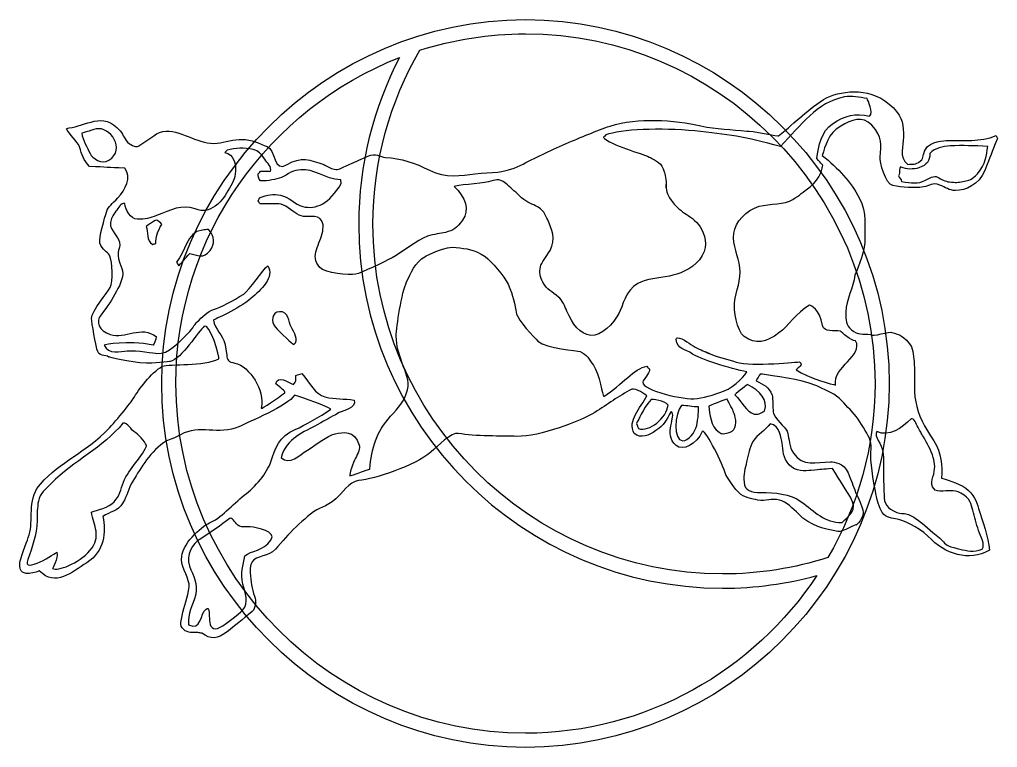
# Model space of a CAD drawing. Extents: x 2 to 170, y 576 to 776.
# Drawn here: x 145.08 to 164.18, y 588.89 to 603.09 of the extents above; entities that cross this region are included whole.
import ezdxf

# ---------------------------------------------------------------- set-up
doc = ezdxf.new("R2010")
doc.units = 0
doc.layers.get('0').update_dxf_attribs({"linetype": 'CONTINUOUS'})

msp = doc.modelspace()

# ---------------------------------------------------------------- linework, layer by layer
at = {"color": 7}
for points in [[(146.581602, 600.960678), (146.581602, 600.960678)], [(163.255308, 600.629605), (163.255308, 600.629605)], [(147.730242, 599.176221), (147.730242, 599.176221)], [(148.653924, 598.987139), (148.653924, 598.987139)], [(150.157808, 597.391765), (150.157808, 597.391765)], [(158.225037, 596.566904), (158.224999, 596.566999)], [(159.299575, 595.973689), (159.299575, 595.973689)], [(157.416732, 595.678228), (157.416732, 595.678228)], [(158.896938, 595.690067), (158.896938, 595.690067)], [(158.007447, 595.560047), (158.007447, 595.560047)], [(147.102647, 595.217362), (147.102647, 595.217362)], [(159.73771, 595.205523), (159.73771, 595.205523)], [(162.496841, 595.300121), (162.496841, 595.300064)], [(149.198552, 593.361967), (149.198609, 593.361967)]]:
    msp.add_lwpolyline(points, dxfattribs=at)
for points in [[(147.858387, 595.991625), (147.858387, 599.888053), (151.065295, 603.094982), (154.961738, 603.094982)], [(154.961738, 603.094982), (158.85822, 603.094982), (162.06509, 599.888053), (162.06509, 595.991625)], [(152.899304, 602.49578), (153.553115, 602.704693), (154.245285, 602.817476), (154.961738, 602.817476)], [(154.961738, 602.817476), (158.705981, 602.817476), (161.787623, 599.735867), (161.787623, 595.991625)], [(151.983502, 599.099337), (151.983502, 600.332095), (152.317549, 601.492996), (152.899304, 602.49578)], [(148.135853, 595.991625), (148.135853, 598.869847), (149.956812, 601.35653), (152.499963, 602.352839)], [(152.499963, 602.352839), (151.993939, 601.372445), (151.706036, 600.266844), (151.706036, 599.099337)], [(160.850852, 601.575279), (161.182399, 601.717081), (161.731062, 601.784856), (162.141086, 601.375703)], [(159.905235, 600.823858), (160.254663, 601.105757), (160.464885, 601.342611), (160.850852, 601.575279)], [(161.194238, 601.586985), (160.640101, 601.475813), (160.347594, 601.033246), (159.939009, 600.617936)], [(161.632392, 601.551525), (161.493298, 601.57884), (161.323614, 601.608882), (161.194238, 601.586985)], [(161.679747, 601.208822), (161.770424, 601.273547), (161.64423, 601.521994), (161.632392, 601.551525)], [(146.048737, 600.984318), (146.367289, 601.000816), (146.710485, 601.323953), (147.047146, 600.920785)], [(162.141086, 601.375703), (162.344223, 601.172964), (162.342386, 601.027544), (162.342386, 600.796998)], [(156.617028, 601.016292), (156.890383, 601.107196), (157.199597, 601.126252), (157.505022, 601.126252)], [(157.505022, 601.126252), (157.802283, 601.126252), (158.145479, 601.073971), (158.385573, 601.020706)], [(160.9578, 601.060314), (161.203652, 601.223862), (161.402357, 601.271161), (161.679747, 601.208822)], [(161.725928, 601.03173), (161.537472, 601.22587), (161.331115, 601.138205), (161.117938, 601.014095)], [(146.001381, 600.960678), (146.025059, 600.972517), (146.025059, 600.972517), (146.048737, 600.984318)], [(146.252745, 600.60945), (146.213251, 600.727631), (146.049873, 600.851059), (146.001381, 600.960678)], [(146.581602, 600.960678), (146.439535, 600.919346), (146.439535, 600.919346), (146.29743, 600.877976)], [(146.824707, 600.348028), (147.173207, 600.56397), (146.843043, 601.017145), (146.581602, 600.960678)], [(155.745816, 600.670425), (156.058098, 600.800275), (156.344297, 600.92554), (156.617028, 601.016292)], [(158.267884, 600.920274), (157.606231, 600.98428), (156.821604, 600.955241), (156.528624, 600.842459)], [(158.385573, 601.020706), (158.699143, 600.951169), (158.980133, 600.954218), (159.287736, 600.913512)], [(159.287736, 600.913512), (159.328443, 600.943346), (159.939388, 600.804972), (159.905235, 600.823858)], [(160.649515, 600.381594), (160.682702, 600.627407), (160.742957, 600.917357), (160.9578, 601.060314)], [(161.117938, 601.014095), (160.863809, 600.866175), (160.818575, 600.628336), (160.756103, 600.440807)], [(161.886199, 600.41408), (161.905293, 600.642789), (161.944409, 600.806639), (161.725928, 601.03173)], [(146.29743, 600.877976), (146.320596, 600.730302), (146.401347, 600.604014), (146.460371, 600.479279)], [(147.047146, 600.920785), (147.116229, 600.838083), (147.126287, 600.757162), (147.227363, 600.671543)], [(147.468517, 600.669706), (147.640873, 600.760515), (147.765418, 600.919175), (147.943627, 600.919175)], [(147.943627, 600.919175), (148.280383, 600.919175), (148.597912, 600.644588), (148.939119, 600.682435)], [(148.939119, 600.682435), (149.092002, 600.699369), (149.271253, 600.757086), (149.43016, 600.757086)], [(149.43016, 600.757086), (149.616495, 600.757086), (149.751591, 600.67446), (149.920954, 600.617974)], [(156.528624, 600.842459), (156.507371, 600.811451), (156.456587, 600.800502), (156.504946, 600.771558)], [(156.504946, 600.771558), (156.727821, 600.606363), (157.31505, 600.457836), (157.401162, 600.400555)], [(159.939009, 600.617936), (159.259096, 600.80698), (158.898624, 600.859261), (158.267884, 600.920274)], [(162.342386, 600.796998), (162.342386, 600.631385), (162.247523, 600.41891), (162.42577, 600.263526)], [(162.77139, 600.560465), (162.863904, 600.72443), (163.142848, 600.72962), (163.215624, 600.733655)], [(163.215624, 600.733655), (163.531885, 600.751176), (163.828199, 600.693516), (164.15465, 600.830772)], [(164.178327, 600.771672), (164.054066, 600.460337), (164.054066, 600.460337), (163.929786, 600.148964)], [(164.15465, 600.830772), (164.166489, 600.801241), (164.166489, 600.801241), (164.178327, 600.771672)], [(146.451374, 600.22801), (146.327264, 600.353408), (146.304723, 600.453896), (146.252745, 600.60945)], [(147.227363, 600.671543), (147.253446, 600.649475), (147.318759, 600.621554), (147.347703, 600.618315)], [(147.347703, 600.618315), (147.420593, 600.610265), (147.403886, 600.635685), (147.468517, 600.669706)], [(149.139453, 600.546979), (149.115775, 600.523339), (149.115775, 600.523339), (149.092097, 600.499718)], [(149.642199, 600.55878), (149.475773, 600.600282), (149.294703, 600.590735), (149.139453, 600.546979)], [(149.870226, 600.367614), (149.794609, 600.476286), (149.757274, 600.530082), (149.642199, 600.55878)], [(149.920954, 600.617974), (150.07664, 600.566091), (150.040347, 600.096683), (150.311752, 600.263451)], [(154.859166, 600.24752), (155.152392, 600.393849), (155.423418, 600.536371), (155.745816, 600.670425)], [(162.677456, 600.336), (162.746311, 600.390572), (162.719451, 600.468406), (162.77139, 600.560465)], [(163.255308, 600.629605), (163.107331, 600.616667), (162.965056, 600.594524), (162.857407, 600.4807)], [(163.988886, 600.617179), (163.719962, 600.634454), (163.506009, 600.638356), (163.255308, 600.629605)], [(163.787037, 600.085014), (163.955585, 600.287981), (163.96356, 600.437341), (163.988886, 600.617179)], [(146.460371, 600.479279), (146.504261, 600.3865), (146.68819, 600.263451), (146.824707, 600.348028)], [(149.092097, 600.499718), (149.270363, 600.457533), (149.300576, 600.280631), (149.300576, 600.187568)], [(149.980224, 600.133374), (150.01701, 600.219277), (149.920423, 600.295444), (149.870226, 600.367614)], [(150.311752, 600.263451), (150.583157, 600.430218), (150.751705, 600.360075), (151.021538, 600.262882)], [(151.448004, 600.232329), (151.667336, 600.330658), (151.667336, 600.330658), (151.886669, 600.428968)], [(151.886669, 600.428968), (152.043985, 600.49949), (152.112972, 600.412053), (152.230092, 600.405347)], [(152.230092, 600.405347), (152.534589, 600.387901), (152.80357, 600.295444), (153.089503, 600.152771)], [(157.401162, 600.400555), (157.504511, 600.331813), (157.631519, 600.308135), (157.673059, 600.121592)], [(160.767942, 600.251612), (160.708747, 600.316584), (160.708747, 600.316584), (160.649515, 600.381594)], [(160.756103, 600.440807), (161.06956, 600.195334), (161.313896, 599.928646), (161.479376, 599.615701)], [(162.136161, 599.856078), (161.987616, 599.889019), (161.877959, 600.315049), (161.886199, 600.41408)], [(162.857407, 600.4807), (162.858354, 600.33456), (162.8056, 600.256537), (162.645292, 600.203233)], [(147.138164, 600.19255), (146.794759, 600.21028), (146.794759, 600.21028), (146.451374, 600.22801)], [(147.003408, 599.612727), (147.148487, 599.77563), (147.279341, 600.017466), (147.138164, 600.19255)], [(149.300576, 600.187568), (149.300576, 600.040273), (149.264888, 599.925918), (149.183399, 599.80393)], [(150.573307, 600.161939), (150.505853, 600.152563), (150.454292, 600.148282), (150.378599, 600.114678)], [(151.353842, 599.967932), (151.044875, 599.977025), (150.823553, 600.196603), (150.573307, 600.161939)], [(151.021538, 600.262882), (151.090165, 600.238163), (151.15796, 600.189405), (151.22977, 600.173475)], [(151.22977, 600.173475), (151.302527, 600.157317), (151.363294, 600.197115), (151.448004, 600.232329)], [(153.975376, 600.083442), (154.307037, 600.120228), (154.535537, 600.086037), (154.859166, 600.24752)], [(160.521314, 599.83043), (160.732425, 599.991591), (160.762013, 600.216152), (160.767942, 600.251612)], [(162.298478, 600.217156), (162.255668, 600.237386), (162.279251, 600.102214), (162.248148, 600.046372)], [(162.645292, 600.203233), (162.533513, 600.166031), (162.40069, 600.168872), (162.298478, 600.217156)], [(162.42577, 600.263526), (162.534441, 600.287848), (162.565412, 600.247198), (162.677456, 600.336)], [(149.790726, 599.944292), (149.738142, 599.994508), (149.747784, 600.040027), (149.74337, 600.086075)], [(149.74337, 600.086075), (149.767048, 600.109715), (149.767048, 600.109715), (149.790726, 600.133374)], [(149.790726, 600.133374), (149.885475, 600.133374), (149.885475, 600.133374), (149.980224, 600.133374)], [(150.195958, 600.009264), (150.083876, 599.977309), (149.949424, 599.942644), (149.790726, 599.944292)], [(150.378599, 600.114678), (150.326773, 600.09172), (150.249508, 600.024532), (150.195958, 600.009264)], [(153.089503, 600.152771), (153.404305, 599.995683), (153.709995, 600.054025), (153.975376, 600.083442)], [(154.576869, 599.894247), (154.43234, 600.017258), (154.378013, 599.95615), (154.237613, 599.928911)], [(157.673059, 600.121592), (157.678458, 600.097422), (157.71155, 599.946054), (157.71155, 599.8521)], [(162.248148, 600.046372), (162.25438, 600.009151), (162.301736, 599.97371), (162.307968, 599.936469)], [(162.77033, 599.959711), (162.894572, 600.025157), (162.964507, 600.054347), (163.033798, 600.008223)], [(163.033798, 600.008223), (163.11362, 599.955127), (163.183934, 599.929025), (163.278759, 599.921145)], [(163.929786, 600.148964), (163.820015, 599.867273), (163.547247, 599.757541), (163.361385, 599.757541)], [(163.536544, 599.940068), (163.60521, 599.953385), (163.691435, 599.969845), (163.787037, 600.085014)], [(149.183399, 599.80393), (149.093196, 599.66891), (149.055803, 599.560181), (148.901898, 599.453517)], [(150.611722, 599.445845), (150.875398, 599.380059), (151.138108, 599.504566), (151.365681, 599.897031)], [(151.365681, 599.897031), (151.359771, 599.932453), (151.359771, 599.932453), (151.353842, 599.967932)], [(154.237613, 599.928911), (154.079464, 599.898225), (153.591871, 599.855718), (153.568193, 599.837969)], [(153.568193, 599.837969), (153.79355, 599.631328), (153.878108, 599.373334), (153.734431, 599.182131)], [(154.842383, 599.65529), (154.742027, 599.752388), (154.66497, 599.819217), (154.576869, 599.894247)], [(157.71155, 599.8521), (157.71155, 599.726494), (157.71155, 599.946054), (157.71155, 599.8521)], [(157.71155, 599.8521), (157.71155, 599.726494), (157.730909, 599.66336), (157.844714, 599.519209)], [(160.183251, 599.582476), (160.320109, 599.67355), (160.370855, 599.715508), (160.521314, 599.83043)], [(162.734699, 599.828536), (162.539916, 599.801506), (162.330774, 599.81289), (162.136161, 599.856078)], [(162.307968, 599.936469), (162.497144, 599.901786), (162.619776, 599.8804), (162.77033, 599.959711)], [(163.054426, 599.866004), (162.90302, 599.924782), (162.857028, 599.845471), (162.734699, 599.828536)], [(163.361385, 599.757541), (163.235874, 599.757541), (163.161601, 599.824426), (163.054426, 599.866004)], [(163.278759, 599.921145), (163.39067, 599.911844), (163.430051, 599.91944), (163.536544, 599.940068)], [(146.781083, 599.33759), (146.819233, 599.462193), (146.891914, 599.487556), (147.003408, 599.612727)], [(149.74337, 599.55429), (149.755209, 599.583859), (149.755209, 599.583859), (149.767048, 599.613409)], [(149.767048, 599.613409), (149.919704, 599.686261), (150.042525, 599.689197), (150.180596, 599.666239)], [(150.180596, 599.666239), (150.334123, 599.640686), (150.463877, 599.482745), (150.611722, 599.445845)], [(155.15923, 599.462571), (155.067057, 599.506025), (154.961947, 599.539553), (154.842383, 599.65529)], [(161.479376, 599.615701), (161.640082, 599.311829), (161.571454, 599.061355), (161.588768, 598.75002)], [(147.138202, 599.507029), (147.066751, 599.524626), (147.007936, 599.412734), (146.965069, 599.35354)], [(147.384963, 599.198611), (147.241835, 599.206548), (147.155307, 599.374035), (147.138202, 599.507029)], [(148.51377, 599.397713), (148.251325, 599.499566), (148.035554, 599.375816), (147.759716, 599.268754)], [(148.901898, 599.453517), (148.781046, 599.369754), (148.67298, 599.335923), (148.51377, 599.397713)], [(149.778887, 599.495228), (149.761138, 599.524759), (149.761138, 599.524759), (149.74337, 599.55429)], [(150.148394, 599.496554), (149.963669, 599.495986), (149.963669, 599.495986), (149.778887, 599.495228)], [(150.497367, 599.302036), (150.408547, 599.358692), (150.253864, 599.496554), (150.148394, 599.496554)], [(155.396672, 599.184158), (155.352631, 599.283037), (155.315163, 599.389113), (155.15923, 599.462571)], [(157.844714, 599.519209), (157.897715, 599.452077), (158.009569, 599.349562), (158.099696, 599.294572)], [(159.031485, 598.923152), (159.055163, 599.135874), (159.270518, 599.379529), (159.527185, 599.450695)], [(159.527185, 599.450695), (159.741953, 599.510211), (160.0187, 599.473009), (160.183251, 599.582476)], [(146.652692, 598.728161), (146.621419, 598.830297), (146.75231, 599.243599), (146.781083, 599.33759)], [(146.965069, 599.35354), (146.904018, 599.269133), (146.868577, 599.20829), (146.857837, 599.131271)], [(147.759716, 599.268754), (147.632557, 599.21941), (147.539285, 599.190049), (147.384963, 599.198611)], [(150.844541, 599.252142), (150.710619, 599.255873), (150.62178, 599.222724), (150.497367, 599.302036)], [(151.000398, 599.128184), (150.97494, 599.191792), (150.932547, 599.249717), (150.844541, 599.252142)], [(158.099696, 599.294572), (158.202666, 599.231779), (158.339316, 599.134435), (158.400916, 599.004282)], [(146.857837, 599.131271), (146.834879, 598.96617), (147.049684, 598.854051), (147.040384, 598.687075)], [(147.552621, 599.058078), (147.600639, 598.956718), (147.547298, 598.77743), (147.682887, 598.703517)], [(147.730242, 599.176221), (147.64146, 599.117159), (147.64146, 599.117159), (147.552621, 599.058078)], [(147.860508, 599.093519), (147.848669, 599.12305), (147.768847, 599.202702), (147.730242, 599.176221)], [(147.742119, 598.727157), (147.741949, 598.844902), (147.775931, 598.969012), (147.860508, 599.093519)], [(151.002103, 598.962666), (151.010646, 599.013924), (151.020401, 599.078252), (151.000398, 599.128184)], [(151.706036, 599.099337), (151.706036, 595.202856), (154.912943, 591.99598), (158.809387, 591.99598)], [(158.809387, 592.273451), (155.065144, 592.273451), (151.983502, 595.355052), (151.983502, 599.099337)], [(153.734431, 599.182131), (153.610226, 599.016898), (153.561564, 598.984942), (153.39883, 598.939841)], [(155.441527, 598.58831), (155.569558, 598.807358), (155.470603, 599.018129), (155.396672, 599.184158)], [(148.653924, 598.987139), (148.328629, 598.940845), (148.336395, 598.562795), (148.144718, 598.360813)], [(148.772313, 598.998978), (148.713119, 598.993068), (148.713119, 598.993068), (148.653924, 598.987139)], [(148.802488, 598.587249), (148.900117, 598.722137), (148.902845, 598.858446), (148.772313, 598.998978)], [(150.944916, 598.258468), (150.739033, 598.483805), (150.961377, 598.718841), (151.002103, 598.962666)], [(153.050198, 598.866686), (152.825221, 598.785632), (152.572019, 598.557074), (152.357081, 598.443837)], [(153.39883, 598.939841), (153.305275, 598.913909), (153.17588, 598.911995), (153.050198, 598.866686)], [(158.400916, 599.004282), (158.491763, 598.812283), (158.532034, 598.630021), (158.359546, 598.404949)], [(159.149571, 598.249736), (159.116384, 598.487954), (159.00436, 598.679668), (159.031485, 598.923152)], [(146.836584, 598.497917), (146.807735, 598.557169), (146.691372, 598.601854), (146.652692, 598.728161)], [(147.040384, 598.687075), (147.03616, 598.611382), (146.948741, 598.53798), (147.079727, 598.239033)], [(147.682887, 598.703517), (147.712493, 598.715356), (147.712493, 598.715356), (147.742119, 598.727157)], [(152.999831, 598.467098), (153.023508, 598.490738), (153.429517, 598.679271), (153.610605, 598.649152)], [(153.610605, 598.649152), (153.804062, 598.616988), (153.973918, 598.619318), (154.172736, 598.467572)], [(161.588768, 598.75002), (161.5957, 598.625721), (161.466609, 598.272258), (161.395537, 598.106816)], [(146.852666, 597.864867), (146.907276, 597.980282), (146.904643, 598.358067), (146.836584, 598.497917)], [(148.192093, 598.289912), (148.298643, 598.408093), (148.298643, 598.408093), (148.405231, 598.526274)], [(148.405231, 598.526274), (148.554894, 598.501157), (148.678038, 598.415272), (148.802488, 598.587249)], [(152.357081, 598.443837), (152.213234, 598.368087), (151.755683, 598.146273), (151.641537, 598.12413)], [(152.640382, 597.973898), (152.716966, 598.135741), (152.802168, 598.360056), (152.999831, 598.467098)], [(154.172736, 598.467572), (154.2991, 598.371156), (154.548721, 598.097042), (154.62396, 597.928115)], [(155.254908, 598.273243), (155.270365, 598.352687), (155.362348, 598.452816), (155.441527, 598.58831)], [(148.144718, 598.360813), (148.168415, 598.325353), (148.168415, 598.325353), (148.192093, 598.289912)], [(149.460922, 597.737328), (149.579728, 597.809783), (149.826697, 598.213404), (149.932831, 598.289818)], [(149.932831, 598.289818), (150.071488, 598.068837), (149.787013, 597.811127), (149.606039, 597.655611)], [(151.641537, 598.12413), (151.525743, 598.101645), (151.052357, 598.140893), (150.944916, 598.258468)], [(155.304252, 597.96742), (155.244546, 598.07469), (155.230586, 598.148357), (155.254908, 598.273243)], [(158.359546, 598.404949), (158.210868, 598.210904), (157.940013, 598.12519), (157.775954, 598.088783)], [(147.079727, 598.239033), (147.136629, 598.109089), (147.048586, 597.922053), (146.978727, 597.79658)], [(157.775954, 598.088783), (157.544498, 598.03745), (157.343407, 598.049573), (157.153548, 597.943667)], [(159.043192, 597.565844), (159.07026, 597.809101), (159.18255, 598.012579), (159.149571, 598.249736)], [(161.395537, 598.106816), (161.368639, 597.857044), (161.220454, 597.635116), (161.220454, 597.386915)], [(152.438723, 596.917185), (152.438723, 597.090904), (152.549061, 597.780839), (152.640382, 597.973898)], [(154.62396, 597.928115), (154.723729, 597.704066), (154.750494, 597.54783), (154.789799, 597.346095)], [(155.609318, 597.679479), (155.473521, 597.784873), (155.386841, 597.819045), (155.304252, 597.96742)], [(157.153548, 597.943667), (156.909212, 597.807415), (156.860474, 597.499906), (156.786409, 597.359866)], [(146.489183, 597.263147), (146.493426, 597.415745), (146.80192, 597.757635), (146.852666, 597.864867)], [(146.978727, 597.79658), (146.880075, 597.619375), (146.820294, 597.515628), (146.674286, 597.334729)], [(148.873314, 597.434025), (149.018052, 597.474126), (149.241381, 597.603425), (149.460922, 597.737328)], [(155.770005, 597.406331), (155.731704, 597.49231), (155.681545, 597.623429), (155.609318, 597.679479)], [(149.606039, 597.655611), (149.350261, 597.435805), (148.890778, 597.249868), (148.867101, 597.226228)], [(159.229489, 596.911085), (159.08852, 597.012711), (159.030083, 597.448175), (159.043192, 597.565844)], [(160.50741, 597.521746), (160.254171, 597.372898), (160.092536, 597.112574), (159.912623, 596.977933)], [(160.763396, 597.122746), (160.696909, 597.462647), (160.548856, 597.504016), (160.50741, 597.521746)], [(146.674286, 597.334729), (146.558909, 597.191848), (146.631212, 597.024929), (146.854238, 596.950751)], [(148.554553, 597.197682), (148.642351, 597.282278), (148.749943, 597.399815), (148.873314, 597.434025)], [(150.157808, 597.391765), (150.003826, 597.386726), (149.991381, 597.190844), (150.075542, 597.096341)], [(150.384225, 597.098595), (150.339086, 597.175785), (150.332645, 597.41745), (150.157808, 597.391765)], [(154.789799, 597.346095), (154.809783, 597.243503), (155.134132, 596.88146), (155.206113, 596.818609)], [(156.238466, 596.931543), (156.011576, 596.956698), (155.885761, 597.146424), (155.770005, 597.406331)], [(156.786409, 597.359866), (156.684064, 597.166276), (156.4456, 596.908585), (156.238466, 596.931543)], [(161.220454, 597.386915), (161.220454, 597.219049), (161.208274, 597.143147), (161.330319, 597.038283)], [(146.591319, 596.661957), (146.579784, 596.708081), (146.487156, 597.190219), (146.489183, 597.263147)], [(146.854238, 596.950751), (147.141895, 596.855054), (147.459046, 597.135627), (147.753996, 596.907164)], [(148.689441, 597.108142), (148.583705, 597.026084), (148.238047, 596.458157), (148.024927, 596.422716)], [(148.330883, 596.926523), (148.444688, 597.027467), (148.496571, 597.141783), (148.554553, 597.197682)], [(148.973613, 596.469996), (148.99731, 596.493636), (148.796029, 597.190882), (148.689441, 597.108142)], [(148.867101, 597.226228), (148.890741, 597.056752), (149.061827, 596.927319), (149.091661, 596.774152)], [(161.111347, 597.013563), (160.99542, 597.034608), (160.790597, 596.983559), (160.763396, 597.122746)], [(147.765835, 596.576281), (147.991627, 596.557017), (148.194423, 596.805463), (148.330883, 596.926523)], [(150.075542, 597.096341), (150.187396, 596.970754), (150.406463, 596.759547), (150.44198, 596.753618)], [(150.44198, 596.753618), (150.539324, 596.835051), (150.448345, 596.988862), (150.384225, 597.098595)], [(152.550671, 596.405687), (152.49178, 596.582001), (152.438723, 596.722117), (152.438723, 596.917185)], [(157.902242, 596.848159), (157.890403, 596.954539), (158.115948, 596.806183), (158.19435, 596.751876)], [(159.912623, 596.977933), (159.668495, 596.795197), (159.459978, 596.744962), (159.229489, 596.911085)], [(161.407376, 596.824481), (161.318177, 596.814461), (161.140972, 596.995871), (161.111347, 597.013563)], [(161.330319, 597.038283), (161.447439, 596.937643), (161.554444, 596.960714), (161.703425, 596.948705)], [(161.703425, 596.948705), (161.717859, 596.895288), (162.094204, 597.013677), (162.117882, 596.990056)], [(162.117882, 596.990056), (162.259438, 596.947606), (162.36093, 596.914476), (162.48021, 596.74087)], [(147.694763, 596.741723), (147.161879, 596.836264), (146.765209, 596.753524), (146.735603, 596.741723)], [(146.735603, 596.741723), (146.810197, 596.544363), (147.060557, 596.617556), (147.184364, 596.62788)], [(147.753996, 596.907164), (147.748048, 596.848065), (147.694763, 596.741723), (147.694763, 596.741723)], [(149.091661, 596.774152), (149.109656, 596.663396), (149.109656, 596.663396), (149.127614, 596.552641)], [(155.206113, 596.818609), (155.381688, 596.66531), (155.966001, 596.64328), (156.032962, 596.613578)], [(158.224999, 596.566999), (158.0792, 596.668018), (157.923798, 596.654569), (157.902242, 596.848159)], [(158.19435, 596.751876), (158.309046, 596.672356), (158.406239, 596.640363), (158.490286, 596.603103)], [(161.016635, 595.961813), (160.958691, 596.311127), (161.571682, 596.540272), (161.407376, 596.824481)], [(162.48021, 596.74087), (162.534669, 596.661616), (162.546489, 596.479486), (162.552152, 596.377728)], [(146.829594, 596.507198), (146.751041, 596.560028), (146.629981, 596.507767), (146.591319, 596.661957)], [(147.184364, 596.62788), (147.368104, 596.643147), (147.73028, 596.582172), (147.765835, 596.576281)], [(149.127614, 596.552641), (149.133921, 596.439309), (149.166047, 596.416351), (149.286388, 596.389662)], [(156.032962, 596.613578), (156.150517, 596.56143), (156.21458, 596.458441), (156.287432, 596.349352)], [(159.287774, 596.221738), (158.968048, 596.269018), (158.335186, 596.490567), (158.225037, 596.566904)], [(158.490286, 596.603103), (158.71299, 596.504281), (158.406239, 596.640363), (158.490286, 596.603103)], [(158.490286, 596.603103), (158.71299, 596.504281), (158.885592, 596.469181), (159.077951, 596.410498)], [(147.563096, 596.387256), (147.219085, 596.404096), (146.825654, 596.510684), (146.828912, 596.505418)], [(148.024927, 596.422716), (148.02506, 596.42139), (147.642483, 596.383392), (147.563096, 596.387256)], [(147.870983, 596.328175), (148.018563, 596.376345), (148.690331, 596.32594), (148.973613, 596.469996)], [(149.286388, 596.389662), (149.575238, 596.325618), (149.879357, 595.864373), (149.802603, 595.512691)], [(152.658415, 595.865264), (152.705468, 596.052982), (152.619962, 596.198269), (152.550671, 596.405687)], [(156.287432, 596.349352), (156.410367, 596.165309), (156.463538, 595.754944), (156.493145, 595.737233)], [(159.077951, 596.410498), (159.399211, 596.312529), (160.294291, 596.422754), (160.317968, 596.410877)], [(160.317968, 596.410877), (160.399629, 596.344049), (160.288703, 596.310199), (160.246897, 596.257236)], [(162.552152, 596.377728), (162.566359, 596.122367), (162.537851, 595.897219), (162.581665, 595.635096)], [(147.301655, 595.692605), (147.419078, 595.884377), (147.639566, 596.19162), (147.870983, 596.328175)], [(150.086774, 595.985396), (150.127841, 596.164627), (150.323117, 596.015609), (150.430179, 595.973595)], [(150.430179, 595.973595), (150.502993, 596.03796), (150.470166, 596.091434), (150.477553, 596.150837)], [(150.477553, 596.150837), (150.536786, 596.168567), (150.536786, 596.168567), (150.595981, 596.186278)], [(150.595981, 596.186278), (150.753182, 595.994564), (150.859865, 595.776747), (151.044742, 595.730622)], [(156.493145, 595.737233), (156.855492, 595.967268), (157.080147, 596.292223), (157.333898, 596.328118)], [(157.333898, 596.328118), (157.351666, 596.269018), (157.478882, 596.324765), (157.262845, 596.044496)], [(158.82742, 595.84098), (159.074598, 595.926315), (159.270006, 596.186278), (159.287774, 596.221738)], [(159.54823, 596.174648), (159.524552, 596.145117), (159.483107, 596.080107), (159.465358, 596.044666)], [(160.484528, 596.006478), (160.212062, 596.089559), (159.583766, 596.174648), (159.54823, 596.174648)], [(160.246897, 596.257236), (160.472613, 596.098102), (160.981081, 595.967741), (161.016635, 595.961813)], [(154.961738, 588.888277), (151.065295, 588.888277), (147.858387, 592.095145), (147.858387, 595.991625)], [(154.961738, 589.165722), (151.217495, 589.165722), (148.135853, 592.247367), (148.135853, 595.991625)], [(150.264434, 595.808115), (150.282183, 595.843575), (150.169685, 595.914476), (150.086774, 595.985396)], [(162.06509, 595.991625), (162.06509, 592.095145), (158.85822, 588.888277), (154.961738, 588.888277)], [(157.262845, 596.044496), (157.144418, 595.890855), (157.96208, 595.68518), (158.250742, 595.693192)], [(159.299575, 595.973689), (159.299575, 595.973689), (159.110115, 595.82594), (159.050882, 595.772769)], [(159.631122, 595.453705), (159.705868, 595.67389), (159.546848, 595.84367), (159.299575, 595.973689)], [(159.465358, 596.044666), (159.610115, 595.969863), (159.717536, 595.930652), (159.777034, 595.766177)], [(160.919272, 595.816885), (160.777356, 595.88377), (160.630326, 595.962002), (160.484528, 596.006478)], [(161.787623, 595.991625), (161.787623, 594.758867), (161.453577, 593.597931), (160.869056, 592.594936)], [(149.802603, 595.512691), (149.808494, 595.483141), (150.131421, 595.719579), (150.264434, 595.808115)], [(152.328308, 595.35297), (152.474845, 595.514301), (152.603842, 595.647333), (152.658415, 595.865264)], [(157.03783, 595.879148), (156.769361, 595.743276), (156.571623, 595.583516), (156.317531, 595.42855)], [(157.33386, 595.749129), (157.310182, 595.772769), (157.11663, 595.905592), (157.03783, 595.879148)], [(158.250742, 595.693192), (158.416714, 595.697776), (158.637524, 595.775421), (158.82742, 595.84098)], [(159.050882, 595.772769), (159.19043, 595.638809), (159.270934, 595.434876), (159.429841, 595.394605)], [(161.300902, 595.483312), (161.189521, 595.587286), (161.090699, 595.736096), (160.919272, 595.816885)], [(146.747915, 595.033963), (146.874355, 595.152466), (147.224143, 595.566033), (147.301655, 595.692605)], [(150.453838, 595.760968), (150.32467, 595.566885), (149.563115, 595.235509), (149.367783, 595.148867)], [(151.164362, 595.489146), (151.083289, 595.558645), (150.643128, 595.700333), (150.453838, 595.760968)], [(151.044742, 595.730622), (151.252368, 595.678815), (151.42283, 595.702019), (151.614374, 595.666332)], [(151.614374, 595.666332), (151.66673, 595.508486), (151.409513, 595.469825), (151.325353, 595.423151)], [(157.085186, 595.016442), (156.948479, 595.27078), (157.205015, 595.502936), (157.33386, 595.749129)], [(157.416732, 595.678228), (157.231117, 595.468859), (157.178533, 595.276424), (157.14438, 595.240983)], [(157.748298, 595.571886), (157.689615, 595.660952), (157.427207, 595.690029), (157.416732, 595.678228)], [(158.896938, 595.690067), (158.896938, 595.690067), (158.660141, 595.601417), (158.541714, 595.548246)], [(159.048249, 595.368938), (159.007201, 595.491912), (159.039706, 595.423625), (158.896938, 595.690067)], [(159.777034, 595.766177), (159.798723, 595.706262), (159.78391, 595.448534), (159.80755, 595.403887)], [(162.581665, 595.635096), (162.624663, 595.377614), (162.754418, 595.146348), (162.938973, 594.870037)], [(150.466548, 595.09617), (150.653262, 595.173814), (150.943382, 595.341131), (151.164362, 595.489146)], [(151.325353, 595.423151), (151.108691, 595.30247), (151.108691, 595.30247), (150.892029, 595.181789)], [(156.317531, 595.42855), (156.048456, 595.264453), (155.23786, 594.94556), (154.793701, 594.959823)], [(157.168058, 595.110983), (157.386633, 595.039097), (157.713596, 595.319537), (157.748298, 595.571886)], [(157.80753, 595.441866), (157.700942, 595.264623), (157.677226, 595.188551), (157.510326, 595.072871)], [(157.902242, 594.78008), (157.641748, 595.016442), (157.925957, 595.359164), (157.80753, 595.441866)], [(158.007447, 595.560047), (157.876878, 595.411312), (157.841645, 594.874621), (158.032508, 594.874621)], [(158.340414, 595.536407), (158.216077, 595.530516), (158.131765, 595.565938), (158.007447, 595.560047)], [(158.305485, 595.171143), (158.331852, 595.28957), (158.352253, 595.506876), (158.340414, 595.536407)], [(158.541714, 595.548246), (158.559254, 595.39684), (158.575829, 595.158244), (158.743013, 595.040101)], [(159.429841, 595.394605), (159.52317, 595.370965), (159.601534, 595.441866), (159.631122, 595.453705)], [(159.80755, 595.403887), (159.909251, 595.211585), (160.056811, 595.130493), (160.084903, 595.018374)], [(161.594583, 595.077019), (161.50222, 595.235035), (161.419177, 595.372859), (161.300902, 595.483312)], [(147.102647, 595.217362), (146.702927, 594.733539), (146.153829, 594.492726), (145.700048, 594.039873)], [(147.352079, 595.025553), (147.25159, 595.086831), (147.195957, 595.233274), (147.102647, 595.217362)], [(149.367783, 595.148867), (148.973405, 594.973954), (148.590922, 595.197871), (148.22761, 594.992802)], [(151.922262, 594.31912), (151.954312, 594.728292), (152.052073, 595.048757), (152.328308, 595.35297)], [(157.14438, 595.240983), (157.111553, 595.206925), (157.162129, 595.146442), (157.168058, 595.110983)], [(158.956171, 595.040101), (159.083387, 595.081906), (159.083671, 595.262937), (159.048249, 595.368938)], [(159.73771, 595.205523), (159.657035, 595.079065), (159.48269, 594.997348), (159.410672, 594.867953)], [(159.972613, 594.827057), (159.957213, 594.919097), (159.935619, 595.168207), (159.73771, 595.205523)], [(162.496841, 595.300064), (162.303346, 595.124091), (162.066283, 594.943495), (161.821852, 595.051902)], [(162.627069, 595.134679), (162.591723, 595.205239), (162.54969, 595.32145), (162.496841, 595.300121)], [(145.421142, 593.941051), (145.800783, 594.430519), (146.255208, 594.572037), (146.747915, 595.033963)], [(147.56446, 594.768279), (147.570388, 594.80372), (147.43211, 594.97672), (147.352079, 595.025553)], [(149.989809, 594.465525), (150.075826, 594.723045), (150.147333, 594.963441), (150.466548, 595.09617)], [(150.892029, 595.181789), (150.655762, 595.050803), (150.28582, 594.92353), (150.193363, 594.543643)], [(150.702815, 594.689688), (150.903906, 594.81232), (151.068818, 594.967211), (151.246477, 595.00663)], [(151.246477, 595.00663), (151.392711, 595.03904), (151.62375, 595.094882), (151.717666, 594.788093)], [(153.651104, 595.016442), (153.511537, 595.043245), (153.251801, 594.772011), (153.11822, 594.656008)], [(154.793701, 594.959823), (154.530442, 594.968271), (153.958991, 594.957361), (153.651104, 595.016442)], [(157.510326, 595.072871), (157.368013, 594.974257), (157.223654, 594.90938), (157.085186, 595.016442)], [(158.411448, 595.051902), (158.307568, 594.810047), (158.028606, 594.66546), (157.902242, 594.78008)], [(158.032508, 594.874621), (158.138338, 594.874659), (158.275158, 595.034986), (158.305485, 595.171143)], [(158.859584, 594.248086), (158.775272, 594.523488), (158.446965, 595.134623), (158.411448, 595.051902)], [(158.743013, 595.040101), (158.797681, 595.001458), (158.848181, 595.004603), (158.956171, 595.040101)], [(160.084903, 595.018374), (160.110532, 594.916067), (160.109414, 594.76021), (160.1942, 594.633296)], [(161.706437, 594.64934), (161.72788, 594.841983), (161.689124, 594.915309), (161.594583, 595.077019)], [(161.821852, 595.051902), (161.755327, 594.956565), (161.926073, 594.80999), (161.942704, 594.66046)], [(162.731346, 594.948136), (162.679198, 595.041408), (162.679198, 595.041408), (162.627069, 595.134679)], [(147.955258, 594.874621), (147.62623, 594.663434), (147.463421, 594.361475), (147.293263, 594.08363)], [(148.22761, 594.992802), (148.155894, 594.95236), (147.990774, 594.880531), (147.955258, 594.874621)], [(159.410672, 594.867953), (159.338066, 594.737555), (159.307682, 594.600375), (159.280822, 594.462418)], [(160.111498, 594.405099), (159.984755, 594.535952), (159.995704, 594.688797), (159.972613, 594.827057)], [(162.925978, 594.546579), (162.880536, 594.694935), (162.802247, 594.826848), (162.731346, 594.948136)], [(162.938973, 594.870037), (163.094867, 594.636687), (163.094905, 594.385702), (163.08892, 594.14201)], [(147.092892, 594.015854), (147.186921, 594.297393), (147.436902, 594.505417), (147.56446, 594.768279)], [(150.193363, 594.543643), (150.359032, 594.385399), (150.545651, 594.593821), (150.702815, 594.689688)], [(151.717666, 594.788093), (151.734165, 594.734202), (151.695466, 594.625492), (151.640893, 594.532126)], [(153.11822, 594.656008), (152.798493, 594.378314), (152.016954, 594.130133), (151.704388, 594.09562)], [(160.1942, 594.633296), (160.381292, 594.353197), (160.630497, 594.460505), (160.918495, 594.460505)], [(161.810013, 593.811145), (161.750819, 594.106569), (161.689806, 594.499886), (161.706437, 594.64934)], [(161.942704, 594.66046), (161.959127, 594.512956), (161.950129, 594.36496), (161.950148, 594.236551)], [(149.471245, 593.809971), (149.691203, 593.974617), (149.915271, 594.242328), (149.989809, 594.465525)], [(151.640893, 594.532126), (151.592571, 594.449481), (151.519625, 594.218669), (151.531464, 594.189138)], [(159.280822, 594.462418), (159.253545, 594.322435), (159.211569, 594.226625), (159.229565, 594.064858)], [(160.918495, 594.460505), (160.982369, 594.460505), (161.182399, 594.449291), (161.260631, 594.248257)], [(162.917663, 594.170234), (162.970398, 594.315994), (162.958654, 594.439858), (162.925978, 594.546579)], [(151.531464, 594.189138), (151.75055, 594.25411), (151.703156, 594.25411), (151.922262, 594.31912)], [(159.127504, 593.861569), (159.089202, 593.895381), (158.884076, 594.16815), (158.859584, 594.248086)], [(160.542965, 594.295575), (160.418419, 594.285213), (160.243601, 594.268714), (160.111498, 594.405099)], [(160.957403, 594.331016), (160.750174, 594.313305), (160.750174, 594.313305), (160.542965, 594.295575)], [(161.3063, 593.772465), (161.131861, 594.05175), (161.131861, 594.05175), (160.957403, 594.331016)], [(161.260631, 594.248257), (161.317533, 594.102117), (161.365457, 594.010967), (161.407376, 593.858406)], [(147.293263, 594.08363), (147.206053, 593.941203), (147.184326, 593.801352), (147.102439, 593.661274)], [(151.704388, 594.09562), (151.522125, 594.075522), (151.370208, 593.836111), (151.256024, 593.738009)], [(159.229565, 594.064858), (159.247901, 593.900268), (159.360891, 593.863179), (159.565051, 593.863179)], [(161.950148, 594.236551), (161.957062, 594.02972), (161.957062, 594.02972), (161.963938, 593.82287)], [(163.05435, 593.888789), (162.910616, 593.888789), (162.865136, 594.025117), (162.917663, 594.170234)], [(163.08892, 594.14201), (163.118507, 594.130209), (163.424955, 594.054364), (163.560146, 593.949443)], [(145.253692, 592.984334), (145.36047, 593.258334), (145.245585, 593.633751), (145.421142, 593.941051)], [(145.700048, 594.039873), (145.590997, 593.931069), (145.480507, 593.844881), (145.450881, 593.692888)], [(146.885228, 593.642653), (147.013069, 593.748351), (147.044343, 593.870529), (147.092892, 594.015854)], [(159.500041, 593.717381), (159.388774, 593.738975), (159.222556, 593.763297), (159.127504, 593.861569)], [(159.565051, 593.863179), (159.828765, 593.863179), (160.123602, 593.845146), (160.347215, 593.683986)], [(163.464374, 593.849693), (163.312628, 593.92961), (163.230873, 593.888789), (163.05435, 593.888789)], [(163.560146, 593.949443), (163.719735, 593.825579), (163.768701, 593.690464), (163.81115, 593.55175)], [(145.450881, 593.692888), (145.427715, 593.573817), (145.427127, 593.437187), (145.423888, 593.320786)], [(148.7901, 593.273355), (149.001799, 593.339634), (149.248427, 593.643241), (149.471245, 593.809971)], [(151.256024, 593.738009), (151.060369, 593.569877), (150.934858, 593.581299), (150.763544, 593.440464)], [(159.919859, 593.716434), (159.768548, 593.754167), (159.658228, 593.68677), (159.500041, 593.717381)], [(160.291923, 593.444991), (160.190468, 593.549533), (160.052815, 593.683247), (159.919859, 593.716434)], [(160.347215, 593.683986), (160.612634, 593.492688), (160.803459, 593.269529), (161.146882, 593.279246)], [(161.146882, 593.279246), (161.277148, 593.409266), (161.466609, 593.522048), (161.3063, 593.772465)], [(161.407376, 593.858406), (161.431092, 593.834747), (161.502126, 593.669324), (161.549481, 593.527522)], [(161.926205, 593.475412), (161.868829, 593.558891), (161.821473, 593.753864), (161.810013, 593.811145)], [(161.963938, 593.82287), (161.963938, 593.645078), (162.017223, 593.551219), (162.21606, 593.474067)], [(163.698936, 593.516593), (163.661866, 593.637615), (163.654138, 593.749734), (163.464374, 593.849693)], [(146.458553, 592.731947), (146.693551, 593.005549), (146.528185, 593.218669), (146.486891, 593.480167)], [(146.486891, 593.480167), (146.50464, 593.503807), (146.762463, 593.541142), (146.885228, 593.642653)], [(147.102439, 593.661274), (146.993596, 593.475071), (146.852552, 593.50267), (146.711887, 593.397427)], [(161.549481, 593.527522), (161.596875, 593.385702), (161.404914, 593.197737), (161.419253, 593.232061)], [(163.81062, 593.12159), (163.761995, 593.255966), (163.738355, 593.387861), (163.698936, 593.516593)], [(163.81115, 593.55175), (163.891049, 593.290839), (163.995042, 593.004053), (164.024403, 592.735717)], [(145.423888, 593.320786), (145.415573, 593.023128), (145.335087, 592.80514), (145.24352, 592.558398)], [(146.711887, 593.397427), (146.769812, 593.092002), (146.747025, 592.717816), (146.394983, 592.49335)], [(149.198609, 593.361967), (148.994165, 593.217096), (148.857857, 593.107648), (148.620737, 592.963005)], [(149.380588, 593.205163), (149.28366, 593.25625), (149.270722, 593.355924), (149.198552, 593.361967)], [(150.763544, 593.440464), (150.614146, 593.317699), (150.460146, 593.17584), (150.320749, 593.032334)], [(161.063991, 593.102079), (160.817173, 593.144434), (160.519419, 593.210675), (160.291923, 593.444991)], [(162.221667, 593.344805), (162.136332, 593.366096), (162.005763, 593.35958), (161.926205, 593.475412)], [(162.21606, 593.474067), (162.278531, 593.449802), (162.347443, 593.461717), (162.412491, 593.441865)], [(162.818841, 593.013069), (162.627069, 593.208421), (162.327497, 593.318419), (162.221667, 593.344805)], [(162.412491, 593.441865), (162.491045, 593.417922), (162.555714, 593.378466), (162.627334, 593.326829)], [(162.627334, 593.326829), (162.745042, 593.242006), (162.858032, 593.122499), (163.047303, 592.976245)], [(148.245851, 592.555462), (148.239448, 592.853822), (148.624317, 593.190615), (148.7901, 593.273355)], [(149.587418, 593.193419), (149.533887, 593.199348), (149.430444, 593.178909), (149.380588, 593.205163)], [(149.991968, 592.936561), (150.108444, 593.106455), (149.731039, 593.177488), (149.587418, 593.193419)], [(161.419253, 593.232061), (161.430581, 593.2593), (161.155652, 593.086338), (161.063991, 593.102079)], [(163.882298, 592.759338), (163.941284, 592.861474), (163.857351, 592.992422), (163.81062, 593.12159)], [(145.090277, 592.486777), (145.097968, 592.578931), (145.212114, 592.877575), (145.253692, 592.984334)], [(148.620737, 592.963005), (148.457209, 592.863312), (148.320995, 592.650685), (148.402125, 592.426503)], [(149.482762, 592.629299), (149.609846, 592.733993), (149.838025, 592.712001), (149.991968, 592.936561)], [(150.320749, 593.032334), (150.199178, 592.907277), (150.071299, 592.692736), (149.90563, 592.646783)], [(163.397243, 592.655951), (163.179558, 592.710258), (163.009154, 592.819176), (162.818841, 593.013069)], [(163.047303, 592.976245), (163.097955, 592.937149), (163.142091, 592.85886), (163.222974, 592.822965)], [(145.729029, 592.381117), (145.823741, 592.322036), (146.237421, 592.474465), (146.458553, 592.731947)], [(163.222974, 592.822965), (163.274232, 592.800215), (163.380782, 592.776386), (163.443064, 592.760853)], [(164.024403, 592.735717), (163.807154, 592.623389), (163.612673, 592.602211), (163.397243, 592.655951)], [(163.443064, 592.760853), (163.58301, 592.725923), (163.71553, 592.684553), (163.882298, 592.759338)], [(145.24352, 592.558398), (145.125074, 592.239296), (145.811902, 592.7002), (145.811902, 592.7002)], [(145.811902, 592.7002), (145.83558, 592.570199), (145.729029, 592.381117), (145.729029, 592.381117)], [(148.393676, 592.02504), (148.409417, 592.166312), (148.249658, 592.378768), (148.245851, 592.555462)], [(149.442283, 592.077283), (149.387918, 592.294286), (149.447681, 592.435216), (149.482762, 592.629299)], [(149.90563, 592.646783), (149.705012, 592.591187), (149.558399, 592.555386), (149.586414, 592.303719)], [(160.869056, 592.594936), (160.21801, 592.386252), (159.52584, 592.273451), (158.809387, 592.273451)], [(145.212076, 592.284057), (145.08753, 592.301332), (145.083193, 592.401897), (145.090277, 592.486777)], [(145.468497, 592.333875), (145.396498, 592.301635), (145.284852, 592.273999), (145.212076, 592.284057)], [(146.394983, 592.49335), (146.105772, 592.308928), (145.788773, 592.011648), (145.468497, 592.333875)], [(148.402125, 592.426503), (148.471756, 592.233993), (148.575939, 592.092437), (148.516498, 591.855185)], [(149.586414, 592.303719), (149.607024, 592.118691), (149.613085, 591.991153), (149.67228, 591.837531)], [(160.652698, 592.242519), (159.425863, 590.394302), (157.325904, 589.165722), (154.961738, 589.165722)], [(158.809387, 591.99598), (159.445203, 591.99598), (160.062664, 592.081359), (160.652698, 592.242519)], [(148.259755, 591.45861), (148.292392, 591.654094), (148.369373, 591.806731), (148.393676, 592.02504)], [(149.441714, 591.571051), (149.570313, 591.714785), (149.486475, 591.901177), (149.442283, 592.077283)], [(148.516498, 591.855185), (148.470279, 591.670649), (148.362194, 591.503332), (148.381553, 591.282087)], [(149.67228, 591.837531), (149.706319, 591.749279), (149.695958, 591.60115), (149.624924, 591.542069)], [(148.381553, 591.282087), (148.64201, 591.151139), (148.606531, 591.506628), (148.724958, 591.589349)], [(148.724958, 591.589349), (148.859258, 591.68317), (148.688437, 591.144471), (148.9452, 591.208553)], [(148.9452, 591.208553), (149.03796, 591.231662), (149.375303, 591.496797), (149.441714, 591.571051)], [(148.281784, 591.194422), (148.19823, 591.269471), (148.246438, 591.378882), (148.259755, 591.45861)], [(149.624924, 591.542069), (149.439422, 591.387822), (149.283546, 591.259886), (149.137293, 591.146346)], [(148.571014, 591.128465), (148.465998, 591.138144), (148.380284, 591.105942), (148.281784, 591.194422)], [(148.642085, 591.116645), (148.606531, 591.122536), (148.606531, 591.122536), (148.571014, 591.128465)], [(149.137293, 591.146346), (148.940729, 590.993747), (148.814365, 590.998881), (148.642085, 591.116645)]]:
    msp.add_open_spline(points, degree=3, dxfattribs=at)

doc.saveas('drawing.dxf')
